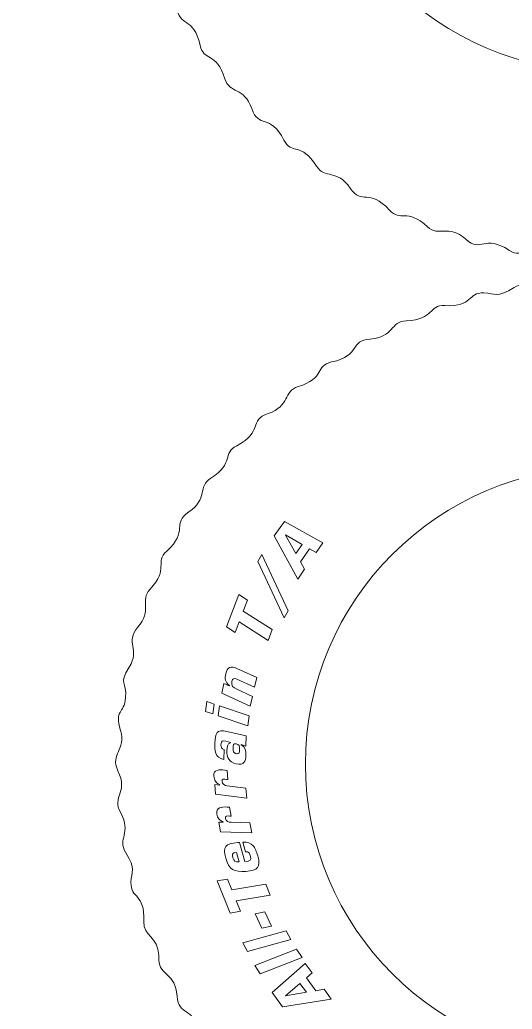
# Model space of a CAD drawing. Header units: centimetres. Extents: x -37.7 to 20.3, y -13.5 to 74.5.
# Drawn here: x -8.58 to -5.54, y 3.7 to 9.81 of the extents above; entities that cross this region are included whole.
import ezdxf

# ---------------------------------------------------------------- set-up
doc = ezdxf.new("R2010")
doc.units = ezdxf.units.CM
doc.header["$MEASUREMENT"] = 0
doc.layers.add('Camada 1', color=7, linetype='Continuous')

msp = doc.modelspace()

# ---------------------------------------------------------------- linework, layer by layer
at = {"layer": 'Camada 1', "color": 175, "lineweight": 20}
msp.add_open_spline([(-8.66006, -13.0371), (-8.66006, -13.3121), (-8.43505, -13.5371), (-8.16006, -13.5371), (-8.16006, -13.5371), (-8.16006, -13.5371), (19.83995, -13.5371), (19.83995, -13.5371), (19.83995, -13.5371), (20.11494, -13.5371), (20.33994, -13.3121), (20.33994, -13.0371), (20.33994, -13.0371), (20.33994, -13.0371), (20.33994, 29.96291), (20.33994, 29.96291), (20.33994, 29.96291), (20.33994, 30.23792), (20.11494, 30.46292), (19.83995, 30.46292), (19.83995, 30.46292), (19.83995, 30.46292), (-8.16006, 30.46292), (-8.16006, 30.46292), (-8.16006, 30.46292), (-8.43505, 30.46292), (-8.66006, 30.23792), (-8.66006, 29.96291)], degree=3, knots=[0, 0, 0, 0, 0.125, 0.125, 0.125, 0.125, 0.25, 0.25, 0.25, 0.25, 0.375, 0.375, 0.375, 0.375, 0.5, 0.5, 0.5, 0.5, 0.625, 0.625, 0.625, 0.625, 0.75, 0.75, 0.75, 0.75, 1, 1, 1, 1], dxfattribs=at)
at = {"layer": 'Camada 1', "lineweight": 9}
for points, knots in [([(-7.71777, 10.14654), (-7.72211, 10.26107), (-7.81551, 10.26405), (-7.81117, 10.35523), (-7.81117, 10.35523), (-7.80277, 10.53195), (-7.89271, 10.49299), (-7.89005, 10.5963), (-7.89005, 10.5963), (-7.88826, 10.66597), (-7.8556, 10.67507), (-7.92365, 10.78331), (-7.92365, 10.78331), (-7.97526, 10.8654), (-7.88441, 10.9024), (-7.9531, 11.0259), (-7.9531, 11.0259), (-8.01152, 11.13092), (-7.90462, 11.14831), (-7.97009, 11.28551), (-7.97009, 11.28551), (-8.02141, 11.39307), (-7.91752, 11.41305), (-7.95423, 11.53486), (-7.95423, 11.53486), (-7.99443, 11.66834), (-7.93246, 11.63198), (-7.92306, 11.73855), (-7.92306, 11.73855), (-7.91433, 11.83755), (-7.97047, 11.81666), (-7.90063, 11.92639), (-7.90063, 11.92639), (-7.83256, 12.03334), (-7.92727, 12.08111), (-7.84901, 12.1708), (-7.84901, 12.1708), (-7.75369, 12.28007), (-7.83864, 12.3352), (-7.77206, 12.40708), (-7.77206, 12.40708), (-7.65186, 12.53682), (-7.74658, 12.57195), (-7.66941, 12.64207), (-7.66941, 12.64207), (-7.52948, 12.76926), (-7.64266, 12.81117), (-7.53297, 12.8847), (-7.53297, 12.8847), (-7.41272, 12.96531), (-7.4804, 13.04101), (-7.39731, 13.09308), (-7.39731, 13.09308), (-7.2475, 13.18692), (-7.33029, 13.24589), (-7.23735, 13.29348), (-7.23735, 13.29348), (-7.06929, 13.3795), (-7.16813, 13.44976), (-7.04291, 13.49246), (-7.04291, 13.49246), (-6.90594, 13.53917), (-6.95162, 13.62994), (-6.85794, 13.65862), (-6.85794, 13.65862), (-6.68923, 13.71029), (-6.75362, 13.78877), (-6.65164, 13.8108), (-6.65164, 13.8108), (-6.46691, 13.85073), (-6.54435, 13.94358), (-6.41243, 13.95274), (-6.41243, 13.95274), (-6.26824, 13.96273), (-6.28805, 14.06195), (-6.19061, 14.06532), (-6.19061, 14.06532), (-6.01451, 14.07138), (-6.05622, 14.164), (-5.95185, 14.15889), (-5.95185, 14.15889), (-5.77548, 14.15028), (-5.81414, 14.24044), (-5.7108, 14.23778), (-5.7108, 14.23778), (-5.64107, 14.23601), (-5.63211, 14.20335), (-5.5238, 14.27139), (-5.5238, 14.27139), (-5.44677, 14.31977), (-5.3989, 14.24014), (-5.29617, 14.2925), (-5.29617, 14.2925), (-5.17227, 14.35566), (-5.1956, 14.28636), (-5.08809, 14.29732), (-5.08809, 14.29732), (-5.01342, 14.30491), (-4.99342, 14.3592), (-4.90772, 14.31729), (-4.90772, 14.31729), (-4.77756, 14.25364), (-4.74616, 14.34977), (-4.65954, 14.30406), (-4.65954, 14.30406), (-4.50317, 14.22156), (-4.49352, 14.32214), (-4.40588, 14.26567), (-4.40588, 14.26567), (-4.25741, 14.17), (-4.24548, 14.26744), (-4.1576, 14.21333), (-4.1576, 14.21333), (-4.09765, 14.17639), (-4.10674, 14.14401), (-3.97907, 14.14898), (-3.97907, 14.14898), (-3.87497, 14.15305), (-3.91717, 14.06122), (-3.74112, 14.05303), (-3.74112, 14.05303), (-3.64381, 14.04851), (-3.66459, 13.9495), (-3.52061, 13.93817), (-3.52061, 13.93817), (-3.38888, 13.92781), (-3.46686, 13.83516), (-3.28291, 13.79387), (-3.28291, 13.79387), (-3.1813, 13.77104), (-3.24606, 13.69272), (-3.07806, 13.63958), (-3.07806, 13.63958), (-2.9848, 13.6101), (-3.03123, 13.51963), (-2.89478, 13.47158), (-2.89478, 13.47158), (-2.77007, 13.42766), (-2.86965, 13.35866), (-2.70236, 13.27067), (-2.70236, 13.27067), (-2.61002, 13.22211), (-2.69296, 13.16342), (-2.54441, 13.06864), (-2.54441, 13.06864), (-2.4621, 13.01613), (-2.53013, 12.94085), (-2.41079, 12.85889), (-2.41079, 12.85889), (-2.30198, 12.78416), (-2.41548, 12.74375), (-2.27687, 12.61494), (-2.27687, 12.61494), (-2.20038, 12.54385), (-2.29575, 12.50947), (-2.17674, 12.379), (-2.17674, 12.379), (-2.11065, 12.30654), (-2.19624, 12.25216), (-2.10198, 12.14185), (-2.10198, 12.14185), (-2.01615, 12.04139), (-2.13632, 12.03179), (-2.03572, 11.87153), (-2.03572, 11.87153), (-1.9802, 11.7831), (-2.08111, 11.77506), (-2.00004, 11.61765), (-2.00004, 11.61765), (-1.95509, 11.53036), (-2.05181, 11.50005), (-1.98928, 11.36933), (-1.98928, 11.36933), (-1.93795, 11.26195), (-2.04187, 11.24188), (-2.00515, 11.11998), (-2.00515, 11.11998), (-1.96495, 10.9865), (-2.02692, 11.02293), (-2.03632, 10.91631), (-2.03632, 10.91631), (-2.04507, 10.81705), (-1.98886, 10.83854), (-2.05875, 10.72847), (-2.05875, 10.72847), (-2.12682, 10.62125), (-2.03207, 10.57372), (-2.1104, 10.48407), (-2.1104, 10.48407), (-2.20552, 10.37521), (-2.12078, 10.31948), (-2.18732, 10.24777), (-2.18732, 10.24777), (-2.30737, 10.11843), (-2.213, 10.08252), (-2.28997, 10.01277), (-2.28997, 10.01277), (-2.42966, 9.88614), (-2.31685, 9.84352), (-2.42639, 9.77017), (-2.42639, 9.77017), (-2.54662, 9.68965), (-2.47897, 9.61386), (-2.56208, 9.56182), (-2.56208, 9.56182), (-2.71181, 9.46804), (-2.62908, 9.40899), (-2.72205, 9.36138), (-2.72205, 9.36138), (-2.8899, 9.27543), (-2.79146, 9.20485), (-2.91648, 9.16237), (-2.91648, 9.16237), (-3.05323, 9.1159), (-3.00789, 9.02486), (-3.10144, 8.99622), (-3.10144, 8.99622), (-3.27027, 8.94452), (-3.20573, 8.86603), (-3.30777, 8.84404), (-3.30777, 8.84404), (-3.49223, 8.80427), (-3.41534, 8.711), (-3.547, 8.70215), (-3.547, 8.70215), (-3.69074, 8.69248), (-3.67138, 8.59289), (-3.76877, 8.58953), (-3.76877, 8.58953), (-3.94491, 8.58346), (-3.90296, 8.49098), (-4.00752, 8.49595), (-4.00752, 8.49595), (-4.18429, 8.50435), (-4.14547, 8.41418), (-4.2486, 8.41708), (-4.2486, 8.41708), (-4.31855, 8.41906), (-4.3278, 8.45142), (-4.43556, 8.3835), (-4.43556, 8.3835), (-4.51255, 8.33499), (-4.56043, 8.41473), (-4.66323, 8.36234), (-4.66323, 8.36234), (-4.78718, 8.29915), (-4.76373, 8.3685), (-4.87129, 8.35754), (-4.87129, 8.35754), (-4.94575, 8.34994), (-4.96613, 8.29562), (-5.05166, 8.33755), (-5.05166, 8.33755), (-5.18145, 8.40118), (-5.21348, 8.30515), (-5.29984, 8.35079), (-5.29984, 8.35079), (-5.45594, 8.43325), (-5.46586, 8.33272), (-5.5535, 8.38919), (-5.5535, 8.38919), (-5.71248, 8.49165), (-5.72325, 8.371), (-5.82307, 8.45812), (-5.82307, 8.45812), (-5.93216, 8.55334), (-5.98755, 8.46849), (-6.05937, 8.53508), (-6.05937, 8.53508), (-6.18894, 8.65518), (-6.22422, 8.56055), (-6.29436, 8.63772), (-6.29436, 8.63772), (-6.42147, 8.77758), (-6.46352, 8.66446), (-6.53695, 8.77415), (-6.53695, 8.77415), (-6.61738, 8.89425), (-6.69335, 8.82681), (-6.74533, 8.90983), (-6.74533, 8.90983), (-6.83911, 9.05957), (-6.89816, 8.97685), (-6.94575, 9.0698), (-6.94575, 9.0698), (-7.03176, 9.23777), (-7.10202, 9.13898), (-7.14474, 9.26423), (-7.14474, 9.26423), (-7.19148, 9.40126), (-7.2821, 9.35541), (-7.31087, 9.44917), (-7.31087, 9.44917), (-7.36259, 9.61781), (-7.44089, 9.55305), (-7.46307, 9.6555), (-7.46307, 9.6555), (-7.50302, 9.84017), (-7.59598, 9.7629), (-7.605, 9.8947), (-7.605, 9.8947), (-7.61487, 10.03877), (-7.71423, 10.01913), (-7.7176, 10.11654), (-7.7176, 10.11654), (-7.71795, 10.12652), (-7.71737, 10.13656), (-7.71777, 10.14654)], [0, 0, 0, 0, 0.0128205, 0.0128205, 0.0128205, 0.0128205, 0.025641, 0.025641, 0.025641, 0.025641, 0.0384615, 0.0384615, 0.0384615, 0.0384615, 0.0512821, 0.0512821, 0.0512821, 0.0512821, 0.0641026, 0.0641026, 0.0641026, 0.0641026, 0.0769231, 0.0769231, 0.0769231, 0.0769231, 0.0897436, 0.0897436, 0.0897436, 0.0897436, 0.1025641, 0.1025641, 0.1025641, 0.1025641, 0.1153846, 0.1153846, 0.1153846, 0.1153846, 0.1282051, 0.1282051, 0.1282051, 0.1282051, 0.1410256, 0.1410256, 0.1410256, 0.1410256, 0.1538462, 0.1538462, 0.1538462, 0.1538462, 0.1666667, 0.1666667, 0.1666667, 0.1666667, 0.1794872, 0.1794872, 0.1794872, 0.1794872, 0.1923077, 0.1923077, 0.1923077, 0.1923077, 0.2051282, 0.2051282, 0.2051282, 0.2051282, 0.2179487, 0.2179487, 0.2179487, 0.2179487, 0.2307692, 0.2307692, 0.2307692, 0.2307692, 0.2435897, 0.2435897, 0.2435897, 0.2435897, 0.2564103, 0.2564103, 0.2564103, 0.2564103, 0.2692308, 0.2692308, 0.2692308, 0.2692308, 0.2820513, 0.2820513, 0.2820513, 0.2820513, 0.2948718, 0.2948718, 0.2948718, 0.2948718, 0.3076923, 0.3076923, 0.3076923, 0.3076923, 0.3205128, 0.3205128, 0.3205128, 0.3205128, 0.3333333, 0.3333333, 0.3333333, 0.3333333, 0.3461538, 0.3461538, 0.3461538, 0.3461538, 0.3589744, 0.3589744, 0.3589744, 0.3589744, 0.3717949, 0.3717949, 0.3717949, 0.3717949, 0.3846154, 0.3846154, 0.3846154, 0.3846154, 0.3974359, 0.3974359, 0.3974359, 0.3974359, 0.4102564, 0.4102564, 0.4102564, 0.4102564, 0.4230769, 0.4230769, 0.4230769, 0.4230769, 0.4358974, 0.4358974, 0.4358974, 0.4358974, 0.4487179, 0.4487179, 0.4487179, 0.4487179, 0.4615385, 0.4615385, 0.4615385, 0.4615385, 0.474359, 0.474359, 0.474359, 0.474359, 0.4871795, 0.4871795, 0.4871795, 0.4871795, 0.5, 0.5, 0.5, 0.5, 0.5128205, 0.5128205, 0.5128205, 0.5128205, 0.525641, 0.525641, 0.525641, 0.525641, 0.5384615, 0.5384615, 0.5384615, 0.5384615, 0.5512821, 0.5512821, 0.5512821, 0.5512821, 0.5641026, 0.5641026, 0.5641026, 0.5641026, 0.5769231, 0.5769231, 0.5769231, 0.5769231, 0.5897436, 0.5897436, 0.5897436, 0.5897436, 0.6025641, 0.6025641, 0.6025641, 0.6025641, 0.6153846, 0.6153846, 0.6153846, 0.6153846, 0.6282051, 0.6282051, 0.6282051, 0.6282051, 0.6410256, 0.6410256, 0.6410256, 0.6410256, 0.6538462, 0.6538462, 0.6538462, 0.6538462, 0.6666667, 0.6666667, 0.6666667, 0.6666667, 0.6794872, 0.6794872, 0.6794872, 0.6794872, 0.6923077, 0.6923077, 0.6923077, 0.6923077, 0.7051282, 0.7051282, 0.7051282, 0.7051282, 0.7179487, 0.7179487, 0.7179487, 0.7179487, 0.7307692, 0.7307692, 0.7307692, 0.7307692, 0.7435897, 0.7435897, 0.7435897, 0.7435897, 0.7564103, 0.7564103, 0.7564103, 0.7564103, 0.7692308, 0.7692308, 0.7692308, 0.7692308, 0.7820513, 0.7820513, 0.7820513, 0.7820513, 0.7948718, 0.7948718, 0.7948718, 0.7948718, 0.8076923, 0.8076923, 0.8076923, 0.8076923, 0.8205128, 0.8205128, 0.8205128, 0.8205128, 0.8333333, 0.8333333, 0.8333333, 0.8333333, 0.8461538, 0.8461538, 0.8461538, 0.8461538, 0.8589744, 0.8589744, 0.8589744, 0.8589744, 0.8717949, 0.8717949, 0.8717949, 0.8717949, 0.8846154, 0.8846154, 0.8846154, 0.8846154, 0.8974359, 0.8974359, 0.8974359, 0.8974359, 0.9102564, 0.9102564, 0.9102564, 0.9102564, 0.9230769, 0.9230769, 0.9230769, 0.9230769, 0.9358974, 0.9358974, 0.9358974, 0.9358974, 0.9487179, 0.9487179, 0.9487179, 0.9487179, 0.9615385, 0.9615385, 0.9615385, 0.9615385, 0.974359, 0.974359, 0.974359, 0.974359, 1, 1, 1, 1]), ([(-4.97968, 13.1607), (-3.96719, 13.1607), (-3.14639, 12.33991), (-3.14639, 11.32741), (-3.14639, 11.32741), (-3.14639, 10.3149), (-3.96719, 9.49411), (-4.97968, 9.49411), (-4.97968, 9.49411), (-5.99219, 9.49411), (-6.81299, 10.3149), (-6.81299, 11.32741), (-6.81299, 11.32741), (-6.81299, 12.33991), (-5.99219, 13.1607), (-4.97968, 13.1607)], [0, 0, 0, 0, 0.2, 0.2, 0.2, 0.2, 0.4, 0.4, 0.4, 0.4, 0.6, 0.6, 0.6, 0.6, 1, 1, 1, 1]), ([(-7.71777, 4.03534), (-7.72211, 4.14987), (-7.81551, 4.15285), (-7.81117, 4.24403), (-7.81117, 4.24403), (-7.80277, 4.42075), (-7.89271, 4.38179), (-7.89005, 4.4851), (-7.89005, 4.4851), (-7.88826, 4.55477), (-7.8556, 4.56387), (-7.92365, 4.67211), (-7.92365, 4.67211), (-7.97526, 4.7542), (-7.88441, 4.7912), (-7.9531, 4.9147), (-7.9531, 4.9147), (-8.01152, 5.01972), (-7.90462, 5.03711), (-7.97009, 5.17431), (-7.97009, 5.17431), (-8.02141, 5.28187), (-7.91752, 5.30185), (-7.95423, 5.42366), (-7.95423, 5.42366), (-7.99443, 5.55714), (-7.93246, 5.52078), (-7.92306, 5.62735), (-7.92306, 5.62735), (-7.91433, 5.72635), (-7.97047, 5.70546), (-7.90063, 5.81519), (-7.90063, 5.81519), (-7.83256, 5.92214), (-7.92727, 5.96991), (-7.84901, 6.0596), (-7.84901, 6.0596), (-7.75369, 6.16887), (-7.83864, 6.224), (-7.77206, 6.29588), (-7.77206, 6.29588), (-7.65186, 6.42562), (-7.74658, 6.46075), (-7.66941, 6.53087), (-7.66941, 6.53087), (-7.52948, 6.65806), (-7.64266, 6.69997), (-7.53297, 6.7735), (-7.53297, 6.7735), (-7.41272, 6.85411), (-7.4804, 6.92981), (-7.39731, 6.98188), (-7.39731, 6.98188), (-7.2475, 7.07572), (-7.33029, 7.13469), (-7.23735, 7.18228), (-7.23735, 7.18228), (-7.06929, 7.2683), (-7.16813, 7.33856), (-7.04291, 7.38126), (-7.04291, 7.38126), (-6.90594, 7.42797), (-6.95162, 7.51874), (-6.85794, 7.54742), (-6.85794, 7.54742), (-6.68923, 7.59909), (-6.75362, 7.67757), (-6.65164, 7.6996), (-6.65164, 7.6996), (-6.46691, 7.73953), (-6.54435, 7.83238), (-6.41243, 7.84154), (-6.41243, 7.84154), (-6.26824, 7.85153), (-6.28805, 7.95075), (-6.19061, 7.95412), (-6.19061, 7.95412), (-6.01451, 7.96018), (-6.05622, 8.0528), (-5.95185, 8.04769), (-5.95185, 8.04769), (-5.77548, 8.03908), (-5.81414, 8.12924), (-5.7108, 8.12658), (-5.7108, 8.12658), (-5.64107, 8.12481), (-5.63211, 8.09215), (-5.5238, 8.16019), (-5.5238, 8.16019), (-5.44677, 8.20857), (-5.3989, 8.12894), (-5.29617, 8.1813), (-5.29617, 8.1813), (-5.17227, 8.24446), (-5.1956, 8.17516), (-5.08809, 8.18612), (-5.08809, 8.18612), (-5.01342, 8.19371), (-4.99342, 8.248), (-4.90772, 8.20609), (-4.90772, 8.20609), (-4.77756, 8.14244), (-4.74616, 8.23857), (-4.65954, 8.19286), (-4.65954, 8.19286), (-4.50317, 8.11036), (-4.49352, 8.21094), (-4.40588, 8.15447), (-4.40588, 8.15447), (-4.25741, 8.0588), (-4.24548, 8.15624), (-4.1576, 8.10213), (-4.1576, 8.10213), (-4.09765, 8.06519), (-4.10674, 8.03281), (-3.97907, 8.03778), (-3.97907, 8.03778), (-3.87497, 8.04185), (-3.91717, 7.95002), (-3.74112, 7.94183), (-3.74112, 7.94183), (-3.64381, 7.93731), (-3.66459, 7.8383), (-3.52061, 7.82697), (-3.52061, 7.82697), (-3.38888, 7.81661), (-3.46686, 7.72396), (-3.28291, 7.68267), (-3.28291, 7.68267), (-3.1813, 7.65984), (-3.24606, 7.58152), (-3.07806, 7.52838), (-3.07806, 7.52838), (-2.9848, 7.4989), (-3.03123, 7.40843), (-2.89478, 7.36038), (-2.89478, 7.36038), (-2.77007, 7.31646), (-2.86965, 7.24746), (-2.70236, 7.15947), (-2.70236, 7.15947), (-2.61002, 7.11091), (-2.69296, 7.05222), (-2.54441, 6.95744), (-2.54441, 6.95744), (-2.4621, 6.90493), (-2.53013, 6.82965), (-2.41079, 6.74769), (-2.41079, 6.74769), (-2.30198, 6.67296), (-2.41548, 6.63255), (-2.27687, 6.50374), (-2.27687, 6.50374), (-2.20038, 6.43265), (-2.29575, 6.39827), (-2.17674, 6.2678), (-2.17674, 6.2678), (-2.11065, 6.19534), (-2.19624, 6.14096), (-2.10198, 6.03065), (-2.10198, 6.03065), (-2.01615, 5.93019), (-2.13632, 5.92059), (-2.03572, 5.76033), (-2.03572, 5.76033), (-1.9802, 5.6719), (-2.08111, 5.66386), (-2.00004, 5.50645), (-2.00004, 5.50645), (-1.95509, 5.41916), (-2.05181, 5.38885), (-1.98928, 5.25813), (-1.98928, 5.25813), (-1.93795, 5.15075), (-2.04187, 5.13068), (-2.00515, 5.00878), (-2.00515, 5.00878), (-1.96495, 4.8753), (-2.02692, 4.91173), (-2.03632, 4.80511), (-2.03632, 4.80511), (-2.04507, 4.70585), (-1.98886, 4.72734), (-2.05875, 4.61727), (-2.05875, 4.61727), (-2.12682, 4.51005), (-2.03207, 4.46252), (-2.1104, 4.37287), (-2.1104, 4.37287), (-2.20552, 4.26401), (-2.12078, 4.20828), (-2.18732, 4.13657), (-2.18732, 4.13657), (-2.30737, 4.00723), (-2.213, 3.97132), (-2.28997, 3.90157), (-2.28997, 3.90157), (-2.42966, 3.77494), (-2.31685, 3.73232), (-2.42639, 3.65897), (-2.42639, 3.65897), (-2.54662, 3.57845), (-2.47897, 3.50266), (-2.56208, 3.45062), (-2.56208, 3.45062), (-2.71181, 3.35684), (-2.62908, 3.29779), (-2.72205, 3.25018), (-2.72205, 3.25018), (-2.8899, 3.16423), (-2.79146, 3.09365), (-2.91648, 3.05117), (-2.91648, 3.05117), (-3.05323, 3.0047), (-3.00789, 2.91366), (-3.10144, 2.88502), (-3.10144, 2.88502), (-3.27027, 2.83332), (-3.20573, 2.75483), (-3.30777, 2.73284), (-3.30777, 2.73284), (-3.49223, 2.69307), (-3.41534, 2.5998), (-3.547, 2.59095), (-3.547, 2.59095), (-3.69074, 2.58128), (-3.67138, 2.48169), (-3.76877, 2.47833), (-3.76877, 2.47833), (-3.94491, 2.47226), (-3.90296, 2.37978), (-4.00752, 2.38475), (-4.00752, 2.38475), (-4.18429, 2.39315), (-4.14547, 2.30298), (-4.2486, 2.30588), (-4.2486, 2.30588), (-4.31855, 2.30786), (-4.3278, 2.34022), (-4.43556, 2.2723), (-4.43556, 2.2723), (-4.51255, 2.22379), (-4.56043, 2.30353), (-4.66323, 2.25114), (-4.66323, 2.25114), (-4.78718, 2.18795), (-4.76373, 2.2573), (-4.87129, 2.24634), (-4.87129, 2.24634), (-4.94575, 2.23874), (-4.96613, 2.18442), (-5.05166, 2.22635), (-5.05166, 2.22635), (-5.18145, 2.28998), (-5.21348, 2.19395), (-5.29984, 2.23959), (-5.29984, 2.23959), (-5.45594, 2.32205), (-5.46586, 2.22152), (-5.5535, 2.27799), (-5.5535, 2.27799), (-5.71248, 2.38045), (-5.72325, 2.2598), (-5.82307, 2.34692), (-5.82307, 2.34692), (-5.93216, 2.44214), (-5.98755, 2.35729), (-6.05937, 2.42388), (-6.05937, 2.42388), (-6.18894, 2.54398), (-6.22422, 2.44935), (-6.29436, 2.52652), (-6.29436, 2.52652), (-6.42147, 2.66638), (-6.46352, 2.55326), (-6.53695, 2.66295), (-6.53695, 2.66295), (-6.61738, 2.78305), (-6.69335, 2.71561), (-6.74533, 2.79863), (-6.74533, 2.79863), (-6.83911, 2.94837), (-6.89816, 2.86565), (-6.94575, 2.9586), (-6.94575, 2.9586), (-7.03176, 3.12657), (-7.10202, 3.02778), (-7.14474, 3.15303), (-7.14474, 3.15303), (-7.19148, 3.29006), (-7.2821, 3.24421), (-7.31087, 3.33797), (-7.31087, 3.33797), (-7.36259, 3.50661), (-7.44089, 3.44185), (-7.46307, 3.5443), (-7.46307, 3.5443), (-7.50302, 3.72897), (-7.59598, 3.6517), (-7.605, 3.7835), (-7.605, 3.7835), (-7.61487, 3.92757), (-7.71423, 3.90793), (-7.7176, 4.00534), (-7.7176, 4.00534), (-7.71795, 4.01532), (-7.71737, 4.02536), (-7.71777, 4.03534)], [0, 0, 0, 0, 0.0128205, 0.0128205, 0.0128205, 0.0128205, 0.025641, 0.025641, 0.025641, 0.025641, 0.0384615, 0.0384615, 0.0384615, 0.0384615, 0.0512821, 0.0512821, 0.0512821, 0.0512821, 0.0641026, 0.0641026, 0.0641026, 0.0641026, 0.0769231, 0.0769231, 0.0769231, 0.0769231, 0.0897436, 0.0897436, 0.0897436, 0.0897436, 0.1025641, 0.1025641, 0.1025641, 0.1025641, 0.1153846, 0.1153846, 0.1153846, 0.1153846, 0.1282051, 0.1282051, 0.1282051, 0.1282051, 0.1410256, 0.1410256, 0.1410256, 0.1410256, 0.1538462, 0.1538462, 0.1538462, 0.1538462, 0.1666667, 0.1666667, 0.1666667, 0.1666667, 0.1794872, 0.1794872, 0.1794872, 0.1794872, 0.1923077, 0.1923077, 0.1923077, 0.1923077, 0.2051282, 0.2051282, 0.2051282, 0.2051282, 0.2179487, 0.2179487, 0.2179487, 0.2179487, 0.2307692, 0.2307692, 0.2307692, 0.2307692, 0.2435897, 0.2435897, 0.2435897, 0.2435897, 0.2564103, 0.2564103, 0.2564103, 0.2564103, 0.2692308, 0.2692308, 0.2692308, 0.2692308, 0.2820513, 0.2820513, 0.2820513, 0.2820513, 0.2948718, 0.2948718, 0.2948718, 0.2948718, 0.3076923, 0.3076923, 0.3076923, 0.3076923, 0.3205128, 0.3205128, 0.3205128, 0.3205128, 0.3333333, 0.3333333, 0.3333333, 0.3333333, 0.3461538, 0.3461538, 0.3461538, 0.3461538, 0.3589744, 0.3589744, 0.3589744, 0.3589744, 0.3717949, 0.3717949, 0.3717949, 0.3717949, 0.3846154, 0.3846154, 0.3846154, 0.3846154, 0.3974359, 0.3974359, 0.3974359, 0.3974359, 0.4102564, 0.4102564, 0.4102564, 0.4102564, 0.4230769, 0.4230769, 0.4230769, 0.4230769, 0.4358974, 0.4358974, 0.4358974, 0.4358974, 0.4487179, 0.4487179, 0.4487179, 0.4487179, 0.4615385, 0.4615385, 0.4615385, 0.4615385, 0.474359, 0.474359, 0.474359, 0.474359, 0.4871795, 0.4871795, 0.4871795, 0.4871795, 0.5, 0.5, 0.5, 0.5, 0.5128205, 0.5128205, 0.5128205, 0.5128205, 0.525641, 0.525641, 0.525641, 0.525641, 0.5384615, 0.5384615, 0.5384615, 0.5384615, 0.5512821, 0.5512821, 0.5512821, 0.5512821, 0.5641026, 0.5641026, 0.5641026, 0.5641026, 0.5769231, 0.5769231, 0.5769231, 0.5769231, 0.5897436, 0.5897436, 0.5897436, 0.5897436, 0.6025641, 0.6025641, 0.6025641, 0.6025641, 0.6153846, 0.6153846, 0.6153846, 0.6153846, 0.6282051, 0.6282051, 0.6282051, 0.6282051, 0.6410256, 0.6410256, 0.6410256, 0.6410256, 0.6538462, 0.6538462, 0.6538462, 0.6538462, 0.6666667, 0.6666667, 0.6666667, 0.6666667, 0.6794872, 0.6794872, 0.6794872, 0.6794872, 0.6923077, 0.6923077, 0.6923077, 0.6923077, 0.7051282, 0.7051282, 0.7051282, 0.7051282, 0.7179487, 0.7179487, 0.7179487, 0.7179487, 0.7307692, 0.7307692, 0.7307692, 0.7307692, 0.7435897, 0.7435897, 0.7435897, 0.7435897, 0.7564103, 0.7564103, 0.7564103, 0.7564103, 0.7692308, 0.7692308, 0.7692308, 0.7692308, 0.7820513, 0.7820513, 0.7820513, 0.7820513, 0.7948718, 0.7948718, 0.7948718, 0.7948718, 0.8076923, 0.8076923, 0.8076923, 0.8076923, 0.8205128, 0.8205128, 0.8205128, 0.8205128, 0.8333333, 0.8333333, 0.8333333, 0.8333333, 0.8461538, 0.8461538, 0.8461538, 0.8461538, 0.8589744, 0.8589744, 0.8589744, 0.8589744, 0.8717949, 0.8717949, 0.8717949, 0.8717949, 0.8846154, 0.8846154, 0.8846154, 0.8846154, 0.8974359, 0.8974359, 0.8974359, 0.8974359, 0.9102564, 0.9102564, 0.9102564, 0.9102564, 0.9230769, 0.9230769, 0.9230769, 0.9230769, 0.9358974, 0.9358974, 0.9358974, 0.9358974, 0.9487179, 0.9487179, 0.9487179, 0.9487179, 0.9615385, 0.9615385, 0.9615385, 0.9615385, 0.974359, 0.974359, 0.974359, 0.974359, 1, 1, 1, 1]), ([(-4.97968, 7.0495), (-3.96719, 7.0495), (-3.14639, 6.22871), (-3.14639, 5.21621), (-3.14639, 5.21621), (-3.14639, 4.2037), (-3.96719, 3.38291), (-4.97968, 3.38291), (-4.97968, 3.38291), (-5.99219, 3.38291), (-6.81299, 4.2037), (-6.81299, 5.21621), (-6.81299, 5.21621), (-6.81299, 6.22871), (-5.99219, 7.0495), (-4.97968, 7.0495)], [0, 0, 0, 0, 0.2, 0.2, 0.2, 0.2, 0.4, 0.4, 0.4, 0.4, 0.6, 0.6, 0.6, 0.6, 1, 1, 1, 1])]:
    msp.add_open_spline(points, degree=3, knots=knots, dxfattribs=at)
at = {"layer": 'Camada 1', "color": 140, "lineweight": 9}
for points, knots in [([(-6.78847, 6.54476), (-6.78847, 6.54476), (-6.74767, 6.522), (-6.74767, 6.522), (-6.74767, 6.522), (-6.74767, 6.522), (-6.70603, 6.58268), (-6.70603, 6.58268), (-6.70603, 6.58268), (-6.70603, 6.58268), (-6.9431, 6.71524), (-6.9431, 6.71524), (-6.9431, 6.71524), (-6.9431, 6.71524), (-7.00517, 6.62486), (-7.00517, 6.62486), (-7.00517, 6.62486), (-7.00517, 6.62486), (-6.86056, 6.3576), (-6.86056, 6.3576), (-6.86056, 6.3576), (-6.86056, 6.3576), (-6.81809, 6.41943), (-6.81809, 6.41943), (-6.81809, 6.41943), (-6.81809, 6.41943), (-6.84339, 6.46478), (-6.84339, 6.46478), (-6.84339, 6.46478), (-6.84339, 6.46478), (-6.78847, 6.54476), (-6.78847, 6.54476)], [0, 0, 0, 0, 0.1111111, 0.1111111, 0.1111111, 0.1111111, 0.2222222, 0.2222222, 0.2222222, 0.2222222, 0.3333333, 0.3333333, 0.3333333, 0.3333333, 0.4444444, 0.4444444, 0.4444444, 0.4444444, 0.5555556, 0.5555556, 0.5555556, 0.5555556, 0.6666667, 0.6666667, 0.6666667, 0.6666667, 0.7777778, 0.7777778, 0.7777778, 0.7777778, 1, 1, 1, 1]), ([(-6.83373, 6.5719), (-6.83373, 6.5719), (-6.87169, 6.5166), (-6.87169, 6.5166), (-6.87169, 6.5166), (-6.87169, 6.5166), (-6.93546, 6.63081), (-6.93546, 6.63081), (-6.93546, 6.63081), (-6.93546, 6.63081), (-6.93505, 6.6314), (-6.93505, 6.6314), (-6.93505, 6.6314), (-6.93505, 6.6314), (-6.83373, 6.5719), (-6.83373, 6.5719)], [0, 0, 0, 0, 0.2, 0.2, 0.2, 0.2, 0.4, 0.4, 0.4, 0.4, 0.6, 0.6, 0.6, 0.6, 1, 1, 1, 1]), ([(-7.08303, 6.51079), (-7.08303, 6.51079), (-7.10697, 6.46758), (-7.10697, 6.46758), (-7.10697, 6.46758), (-7.10697, 6.46758), (-6.94388, 6.11982), (-6.94388, 6.11982), (-6.94388, 6.11982), (-6.94388, 6.11982), (-6.91994, 6.16305), (-6.91994, 6.16305), (-6.91994, 6.16305), (-6.91994, 6.16305), (-7.08303, 6.51079), (-7.08303, 6.51079)], [0, 0, 0, 0, 0.2, 0.2, 0.2, 0.2, 0.4, 0.4, 0.4, 0.4, 0.6, 0.6, 0.6, 0.6, 1, 1, 1, 1]), ([(-7.19638, 6.16126), (-7.19638, 6.16126), (-7.1705, 6.22936), (-7.1705, 6.22936), (-7.1705, 6.22936), (-7.1705, 6.22936), (-7.22443, 6.26414), (-7.22443, 6.26414), (-7.22443, 6.26414), (-7.22443, 6.26414), (-7.30051, 6.06385), (-7.30051, 6.06385), (-7.30051, 6.06385), (-7.30051, 6.06385), (-7.2466, 6.02911), (-7.2466, 6.02911), (-7.2466, 6.02911), (-7.2466, 6.02911), (-7.222, 6.09382), (-7.222, 6.09382), (-7.222, 6.09382), (-7.222, 6.09382), (-7.04345, 5.97891), (-7.04345, 5.97891), (-7.04345, 5.97891), (-7.04345, 5.97891), (-7.01782, 6.04633), (-7.01782, 6.04633), (-7.01782, 6.04633), (-7.01782, 6.04633), (-7.19638, 6.16126), (-7.19638, 6.16126)], [0, 0, 0, 0, 0.1111111, 0.1111111, 0.1111111, 0.1111111, 0.2222222, 0.2222222, 0.2222222, 0.2222222, 0.3333333, 0.3333333, 0.3333333, 0.3333333, 0.4444444, 0.4444444, 0.4444444, 0.4444444, 0.5555556, 0.5555556, 0.5555556, 0.5555556, 0.6666667, 0.6666667, 0.6666667, 0.6666667, 0.7777778, 0.7777778, 0.7777778, 0.7777778, 1, 1, 1, 1]), ([(-7.32949, 5.65387), (-7.32949, 5.65387), (-7.15343, 5.57332), (-7.15343, 5.57332), (-7.15343, 5.57332), (-7.15343, 5.57332), (-7.13997, 5.63388), (-7.13997, 5.63388), (-7.13997, 5.63388), (-7.13997, 5.63388), (-7.23695, 5.67798), (-7.23695, 5.67798), (-7.23695, 5.67798), (-7.25839, 5.68789), (-7.27276, 5.69962), (-7.26674, 5.72671), (-7.26674, 5.72671), (-7.26236, 5.74644), (-7.25292, 5.74731), (-7.23566, 5.74015), (-7.23566, 5.74015), (-7.23566, 5.74015), (-7.12736, 5.69056), (-7.12736, 5.69056), (-7.12736, 5.69056), (-7.12736, 5.69056), (-7.11389, 5.75112), (-7.11389, 5.75112), (-7.11389, 5.75112), (-7.11389, 5.75112), (-7.23566, 5.80665), (-7.23566, 5.80665), (-7.23566, 5.80665), (-7.27357, 5.82394), (-7.29614, 5.8138), (-7.30522, 5.77298), (-7.30522, 5.77298), (-7.30836, 5.75887), (-7.30925, 5.74652), (-7.30597, 5.73472), (-7.30597, 5.73472), (-7.30296, 5.72331), (-7.2957, 5.71283), (-7.28262, 5.70181), (-7.28262, 5.70181), (-7.28262, 5.70181), (-7.28317, 5.69935), (-7.28317, 5.69935), (-7.28317, 5.69935), (-7.28317, 5.69935), (-7.31604, 5.71443), (-7.31604, 5.71443), (-7.31604, 5.71443), (-7.31604, 5.71443), (-7.32949, 5.65387), (-7.32949, 5.65387)], [0, 0, 0, 0, 0.0666667, 0.0666667, 0.0666667, 0.0666667, 0.1333333, 0.1333333, 0.1333333, 0.1333333, 0.2, 0.2, 0.2, 0.2, 0.2666667, 0.2666667, 0.2666667, 0.2666667, 0.3333333, 0.3333333, 0.3333333, 0.3333333, 0.4, 0.4, 0.4, 0.4, 0.4666667, 0.4666667, 0.4666667, 0.4666667, 0.5333333, 0.5333333, 0.5333333, 0.5333333, 0.6, 0.6, 0.6, 0.6, 0.6666667, 0.6666667, 0.6666667, 0.6666667, 0.7333333, 0.7333333, 0.7333333, 0.7333333, 0.8, 0.8, 0.8, 0.8, 0.8666667, 0.8666667, 0.8666667, 0.8666667, 1, 1, 1, 1]), ([(-7.42216, 5.6028), (-7.42216, 5.6028), (-7.42967, 5.54124), (-7.42967, 5.54124), (-7.42967, 5.54124), (-7.42967, 5.54124), (-7.38364, 5.52544), (-7.38364, 5.52544), (-7.38364, 5.52544), (-7.38364, 5.52544), (-7.3761, 5.58701), (-7.3761, 5.58701), (-7.3761, 5.58701), (-7.3761, 5.58701), (-7.42216, 5.6028), (-7.42216, 5.6028)], [0, 0, 0, 0, 0.2, 0.2, 0.2, 0.2, 0.4, 0.4, 0.4, 0.4, 0.6, 0.6, 0.6, 0.6, 1, 1, 1, 1]), ([(-7.34365, 5.57614), (-7.34365, 5.57614), (-7.35117, 5.51456), (-7.35117, 5.51456), (-7.35117, 5.51456), (-7.35117, 5.51456), (-7.16815, 5.45151), (-7.16815, 5.45151), (-7.16815, 5.45151), (-7.16815, 5.45151), (-7.1606, 5.51309), (-7.1606, 5.51309), (-7.1606, 5.51309), (-7.1606, 5.51309), (-7.34365, 5.57614), (-7.34365, 5.57614)], [0, 0, 0, 0, 0.2, 0.2, 0.2, 0.2, 0.4, 0.4, 0.4, 0.4, 0.6, 0.6, 0.6, 0.6, 1, 1, 1, 1]), ([(-7.1809, 5.32761), (-7.1809, 5.32761), (-7.17946, 5.38962), (-7.17946, 5.38962), (-7.17946, 5.38962), (-7.17946, 5.38962), (-7.29714, 5.4176), (-7.29714, 5.4176), (-7.29714, 5.4176), (-7.36209, 5.43282), (-7.37058, 5.40814), (-7.37206, 5.34468), (-7.37206, 5.34468), (-7.37257, 5.32268), (-7.37309, 5.30069), (-7.3663, 5.28287), (-7.3663, 5.28287), (-7.35949, 5.26467), (-7.3454, 5.25061), (-7.31598, 5.24345), (-7.31598, 5.24345), (-7.31598, 5.24345), (-7.31453, 5.30546), (-7.31453, 5.30546), (-7.31453, 5.30546), (-7.33139, 5.30947), (-7.33477, 5.32037), (-7.33439, 5.33586), (-7.33439, 5.33586), (-7.33377, 5.36292), (-7.32261, 5.36121), (-7.30504, 5.35721), (-7.30504, 5.35721), (-7.30504, 5.35721), (-7.27526, 5.35), (-7.27526, 5.35), (-7.27526, 5.35), (-7.27526, 5.35), (-7.27533, 5.34711), (-7.27533, 5.34711), (-7.27533, 5.34711), (-7.297, 5.34545), (-7.29728, 5.31806), (-7.29769, 5.30039), (-7.29769, 5.30039), (-7.29874, 5.25567), (-7.28529, 5.22868), (-7.2401, 5.21786), (-7.2401, 5.21786), (-7.19202, 5.20666), (-7.18102, 5.22949), (-7.18002, 5.27277), (-7.18002, 5.27277), (-7.17952, 5.29439), (-7.18317, 5.32332), (-7.20888, 5.33439), (-7.20888, 5.33439), (-7.20888, 5.33439), (-7.20885, 5.33654), (-7.20885, 5.33654), (-7.20885, 5.33654), (-7.20885, 5.33654), (-7.1809, 5.32761), (-7.1809, 5.32761)], [0, 0, 0, 0, 0.0588235, 0.0588235, 0.0588235, 0.0588235, 0.1176471, 0.1176471, 0.1176471, 0.1176471, 0.1764706, 0.1764706, 0.1764706, 0.1764706, 0.2352941, 0.2352941, 0.2352941, 0.2352941, 0.2941176, 0.2941176, 0.2941176, 0.2941176, 0.3529412, 0.3529412, 0.3529412, 0.3529412, 0.4117647, 0.4117647, 0.4117647, 0.4117647, 0.4705882, 0.4705882, 0.4705882, 0.4705882, 0.5294118, 0.5294118, 0.5294118, 0.5294118, 0.5882353, 0.5882353, 0.5882353, 0.5882353, 0.6470588, 0.6470588, 0.6470588, 0.6470588, 0.7058824, 0.7058824, 0.7058824, 0.7058824, 0.7647059, 0.7647059, 0.7647059, 0.7647059, 0.8235294, 0.8235294, 0.8235294, 0.8235294, 0.8823529, 0.8823529, 0.8823529, 0.8823529, 1, 1, 1, 1]), ([(-7.25953, 5.31213), (-7.25907, 5.33233), (-7.25732, 5.34562), (-7.24153, 5.34201), (-7.24153, 5.34201), (-7.22181, 5.33722), (-7.21876, 5.3285), (-7.21937, 5.30253), (-7.21937, 5.30253), (-7.21959, 5.29316), (-7.21999, 5.27549), (-7.24045, 5.28028), (-7.24045, 5.28028), (-7.25766, 5.28466), (-7.25989, 5.29696), (-7.25953, 5.31213)], [0, 0, 0, 0, 0.2, 0.2, 0.2, 0.2, 0.4, 0.4, 0.4, 0.4, 0.6, 0.6, 0.6, 0.6, 1, 1, 1, 1]), ([(-7.2915, 5.12017), (-7.2915, 5.12017), (-7.29576, 5.17592), (-7.29576, 5.17592), (-7.29576, 5.17592), (-7.29576, 5.17592), (-7.31075, 5.17802), (-7.31075, 5.17802), (-7.31075, 5.17802), (-7.3458, 5.18258), (-7.38136, 5.18385), (-7.37805, 5.14068), (-7.37805, 5.14068), (-7.37717, 5.12918), (-7.37426, 5.11928), (-7.36891, 5.11065), (-7.36891, 5.11065), (-7.36352, 5.10201), (-7.35541, 5.09503), (-7.34409, 5.08903), (-7.34409, 5.08903), (-7.34409, 5.08903), (-7.34389, 5.08651), (-7.34389, 5.08651), (-7.34389, 5.08651), (-7.34389, 5.08651), (-7.37206, 5.0905), (-7.37206, 5.0905), (-7.37206, 5.0905), (-7.37206, 5.0905), (-7.36748, 5.03045), (-7.36748, 5.03045), (-7.36748, 5.03045), (-7.36748, 5.03045), (-7.17562, 5.00457), (-7.17562, 5.00457), (-7.17562, 5.00457), (-7.17562, 5.00457), (-7.18035, 5.06643), (-7.18035, 5.06643), (-7.18035, 5.06643), (-7.18035, 5.06643), (-7.29545, 5.08189), (-7.29545, 5.08189), (-7.29545, 5.08189), (-7.31116, 5.08394), (-7.32648, 5.09037), (-7.32791, 5.10908), (-7.32791, 5.10908), (-7.32918, 5.12597), (-7.31414, 5.12314), (-7.30063, 5.12127), (-7.30063, 5.12127), (-7.30063, 5.12127), (-7.2915, 5.12017), (-7.2915, 5.12017)], [0, 0, 0, 0, 0.0666667, 0.0666667, 0.0666667, 0.0666667, 0.1333333, 0.1333333, 0.1333333, 0.1333333, 0.2, 0.2, 0.2, 0.2, 0.2666667, 0.2666667, 0.2666667, 0.2666667, 0.3333333, 0.3333333, 0.3333333, 0.3333333, 0.4, 0.4, 0.4, 0.4, 0.4666667, 0.4666667, 0.4666667, 0.4666667, 0.5333333, 0.5333333, 0.5333333, 0.5333333, 0.6, 0.6, 0.6, 0.6, 0.6666667, 0.6666667, 0.6666667, 0.6666667, 0.7333333, 0.7333333, 0.7333333, 0.7333333, 0.8, 0.8, 0.8, 0.8, 0.8666667, 0.8666667, 0.8666667, 0.8666667, 1, 1, 1, 1]), ([(-7.27124, 4.89515), (-7.27124, 4.89515), (-7.28105, 4.95019), (-7.28105, 4.95019), (-7.28105, 4.95019), (-7.28105, 4.95019), (-7.29618, 4.95079), (-7.29618, 4.95079), (-7.29618, 4.95079), (-7.33152, 4.9518), (-7.36702, 4.94949), (-7.35942, 4.90691), (-7.35942, 4.90691), (-7.35738, 4.89553), (-7.3535, 4.88597), (-7.34729, 4.87791), (-7.34729, 4.87791), (-7.34108, 4.86986), (-7.33232, 4.86374), (-7.32044, 4.85889), (-7.32044, 4.85889), (-7.32044, 4.85889), (-7.31998, 4.8564), (-7.31998, 4.8564), (-7.31998, 4.8564), (-7.31998, 4.8564), (-7.34842, 4.85758), (-7.34842, 4.85758), (-7.34842, 4.85758), (-7.34842, 4.85758), (-7.33784, 4.79827), (-7.33784, 4.79827), (-7.33784, 4.79827), (-7.33784, 4.79827), (-7.14434, 4.79178), (-7.14434, 4.79178), (-7.14434, 4.79178), (-7.14434, 4.79178), (-7.15524, 4.85284), (-7.15524, 4.85284), (-7.15524, 4.85284), (-7.15524, 4.85284), (-7.27134, 4.85667), (-7.27134, 4.85667), (-7.27134, 4.85667), (-7.28717, 4.85714), (-7.30304, 4.86201), (-7.30634, 4.88046), (-7.30634, 4.88046), (-7.30932, 4.89716), (-7.29407, 4.89584), (-7.28044, 4.89534), (-7.28044, 4.89534), (-7.28044, 4.89534), (-7.27124, 4.89515), (-7.27124, 4.89515)], [0, 0, 0, 0, 0.0666667, 0.0666667, 0.0666667, 0.0666667, 0.1333333, 0.1333333, 0.1333333, 0.1333333, 0.2, 0.2, 0.2, 0.2, 0.2666667, 0.2666667, 0.2666667, 0.2666667, 0.3333333, 0.3333333, 0.3333333, 0.3333333, 0.4, 0.4, 0.4, 0.4, 0.4666667, 0.4666667, 0.4666667, 0.4666667, 0.5333333, 0.5333333, 0.5333333, 0.5333333, 0.6, 0.6, 0.6, 0.6, 0.6666667, 0.6666667, 0.6666667, 0.6666667, 0.7333333, 0.7333333, 0.7333333, 0.7333333, 0.8, 0.8, 0.8, 0.8, 0.8666667, 0.8666667, 0.8666667, 0.8666667, 1, 1, 1, 1]), ([(-7.18234, 4.67473), (-7.16217, 4.67638), (-7.15653, 4.66448), (-7.15129, 4.64608), (-7.15129, 4.64608), (-7.14428, 4.62148), (-7.15284, 4.61604), (-7.18675, 4.61386), (-7.18675, 4.61386), (-7.18675, 4.61386), (-7.22046, 4.73214), (-7.22046, 4.73214), (-7.22046, 4.73214), (-7.22046, 4.73214), (-7.23112, 4.73135), (-7.23112, 4.73135), (-7.23112, 4.73135), (-7.30977, 4.72579), (-7.32421, 4.70405), (-7.30473, 4.63574), (-7.30473, 4.63574), (-7.28385, 4.56254), (-7.25469, 4.54835), (-7.18037, 4.55343), (-7.18037, 4.55343), (-7.10823, 4.55825), (-7.08674, 4.5775), (-7.10719, 4.6493), (-7.10719, 4.6493), (-7.11473, 4.67566), (-7.12323, 4.69761), (-7.13685, 4.71247), (-7.13685, 4.71247), (-7.15091, 4.7276), (-7.16998, 4.73527), (-7.19906, 4.73337), (-7.19906, 4.73337), (-7.19906, 4.73337), (-7.18234, 4.67473), (-7.18234, 4.67473)], [0, 0, 0, 0, 0.0909091, 0.0909091, 0.0909091, 0.0909091, 0.1818182, 0.1818182, 0.1818182, 0.1818182, 0.2727273, 0.2727273, 0.2727273, 0.2727273, 0.3636364, 0.3636364, 0.3636364, 0.3636364, 0.4545455, 0.4545455, 0.4545455, 0.4545455, 0.5454545, 0.5454545, 0.5454545, 0.5454545, 0.6363636, 0.6363636, 0.6363636, 0.6363636, 0.7272727, 0.7272727, 0.7272727, 0.7272727, 0.8181818, 0.8181818, 0.8181818, 0.8181818, 1, 1, 1, 1]), ([(-7.22167, 4.61139), (-7.24717, 4.61013), (-7.25421, 4.61638), (-7.26023, 4.63754), (-7.26023, 4.63754), (-7.26597, 4.65766), (-7.26702, 4.66785), (-7.23838, 4.67003), (-7.23838, 4.67003), (-7.23838, 4.67003), (-7.22167, 4.61139), (-7.22167, 4.61139)], [0, 0, 0, 0, 0.25, 0.25, 0.25, 0.25, 0.5, 0.5, 0.5, 0.5, 1, 1, 1, 1]), ([(-7.26706, 4.43837), (-7.26706, 4.43837), (-7.29402, 4.50604), (-7.29402, 4.50604), (-7.29402, 4.50604), (-7.29402, 4.50604), (-7.35726, 4.49524), (-7.35726, 4.49524), (-7.35726, 4.49524), (-7.35726, 4.49524), (-7.27802, 4.2962), (-7.27802, 4.2962), (-7.27802, 4.2962), (-7.27802, 4.2962), (-7.21476, 4.30702), (-7.21476, 4.30702), (-7.21476, 4.30702), (-7.21476, 4.30702), (-7.24039, 4.37137), (-7.24039, 4.37137), (-7.24039, 4.37137), (-7.24039, 4.37137), (-7.03109, 4.40731), (-7.03109, 4.40731), (-7.03109, 4.40731), (-7.03109, 4.40731), (-7.05779, 4.47432), (-7.05779, 4.47432), (-7.05779, 4.47432), (-7.05779, 4.47432), (-7.26706, 4.43837), (-7.26706, 4.43837)], [0, 0, 0, 0, 0.1111111, 0.1111111, 0.1111111, 0.1111111, 0.2222222, 0.2222222, 0.2222222, 0.2222222, 0.3333333, 0.3333333, 0.3333333, 0.3333333, 0.4444444, 0.4444444, 0.4444444, 0.4444444, 0.5555556, 0.5555556, 0.5555556, 0.5555556, 0.6666667, 0.6666667, 0.6666667, 0.6666667, 0.7777778, 0.7777778, 0.7777778, 0.7777778, 1, 1, 1, 1]), ([(-7.08173, 4.20175), (-7.08173, 4.20175), (-7.02271, 4.21487), (-7.02271, 4.21487), (-7.02271, 4.21487), (-7.02271, 4.21487), (-7.06354, 4.30409), (-7.06354, 4.30409), (-7.06354, 4.30409), (-7.06354, 4.30409), (-7.12258, 4.29092), (-7.12258, 4.29092), (-7.12258, 4.29092), (-7.12258, 4.29092), (-7.08173, 4.20175), (-7.08173, 4.20175)], [0, 0, 0, 0, 0.2, 0.2, 0.2, 0.2, 0.4, 0.4, 0.4, 0.4, 0.6, 0.6, 0.6, 0.6, 1, 1, 1, 1]), ([(-7.19877, 4.11292), (-7.19877, 4.11292), (-7.17012, 4.0579), (-7.17012, 4.0579), (-7.17012, 4.0579), (-7.17012, 4.0579), (-6.9037, 4.13187), (-6.9037, 4.13187), (-6.9037, 4.13187), (-6.9037, 4.13187), (-6.93234, 4.18689), (-6.93234, 4.18689), (-6.93234, 4.18689), (-6.93234, 4.18689), (-7.19877, 4.11292), (-7.19877, 4.11292)], [0, 0, 0, 0, 0.2, 0.2, 0.2, 0.2, 0.4, 0.4, 0.4, 0.4, 0.6, 0.6, 0.6, 0.6, 1, 1, 1, 1]), ([(-7.12549, 3.97267), (-7.12549, 3.97267), (-7.09151, 3.92078), (-7.09151, 3.92078), (-7.09151, 3.92078), (-7.09151, 3.92078), (-6.83379, 4.02097), (-6.83379, 4.02097), (-6.83379, 4.02097), (-6.83379, 4.02097), (-6.86777, 4.07285), (-6.86777, 4.07285), (-6.86777, 4.07285), (-6.86777, 4.07285), (-7.12549, 3.97267), (-7.12549, 3.97267)], [0, 0, 0, 0, 0.2, 0.2, 0.2, 0.2, 0.4, 0.4, 0.4, 0.4, 0.6, 0.6, 0.6, 0.6, 1, 1, 1, 1]), ([(-6.80588, 3.89479), (-6.80588, 3.89479), (-6.77084, 3.92567), (-6.77084, 3.92567), (-6.77084, 3.92567), (-6.77084, 3.92567), (-6.81414, 3.98517), (-6.81414, 3.98517), (-6.81414, 3.98517), (-6.81414, 3.98517), (-7.01817, 3.80585), (-7.01817, 3.80585), (-7.01817, 3.80585), (-7.01817, 3.80585), (-6.95366, 3.7172), (-6.95366, 3.7172), (-6.95366, 3.7172), (-6.95366, 3.7172), (-6.65346, 3.76443), (-6.65346, 3.76443), (-6.65346, 3.76443), (-6.65346, 3.76443), (-6.6976, 3.82508), (-6.6976, 3.82508), (-6.6976, 3.82508), (-6.6976, 3.82508), (-6.7488, 3.81636), (-6.7488, 3.81636), (-6.7488, 3.81636), (-6.7488, 3.81636), (-6.80588, 3.89479), (-6.80588, 3.89479)], [0, 0, 0, 0, 0.1111111, 0.1111111, 0.1111111, 0.1111111, 0.2222222, 0.2222222, 0.2222222, 0.2222222, 0.3333333, 0.3333333, 0.3333333, 0.3333333, 0.4444444, 0.4444444, 0.4444444, 0.4444444, 0.5555556, 0.5555556, 0.5555556, 0.5555556, 0.6666667, 0.6666667, 0.6666667, 0.6666667, 0.7777778, 0.7777778, 0.7777778, 0.7777778, 1, 1, 1, 1]), ([(-6.84657, 3.86117), (-6.84657, 3.86117), (-6.80709, 3.80694), (-6.80709, 3.80694), (-6.80709, 3.80694), (-6.80709, 3.80694), (-6.93604, 3.78491), (-6.93604, 3.78491), (-6.93604, 3.78491), (-6.93604, 3.78491), (-6.93645, 3.78548), (-6.93645, 3.78548), (-6.93645, 3.78548), (-6.93645, 3.78548), (-6.84657, 3.86117), (-6.84657, 3.86117)], [0, 0, 0, 0, 0.2, 0.2, 0.2, 0.2, 0.4, 0.4, 0.4, 0.4, 0.6, 0.6, 0.6, 0.6, 1, 1, 1, 1])]:
    msp.add_open_spline(points, degree=3, knots=knots, dxfattribs=at)

doc.saveas('drawing.dxf')
